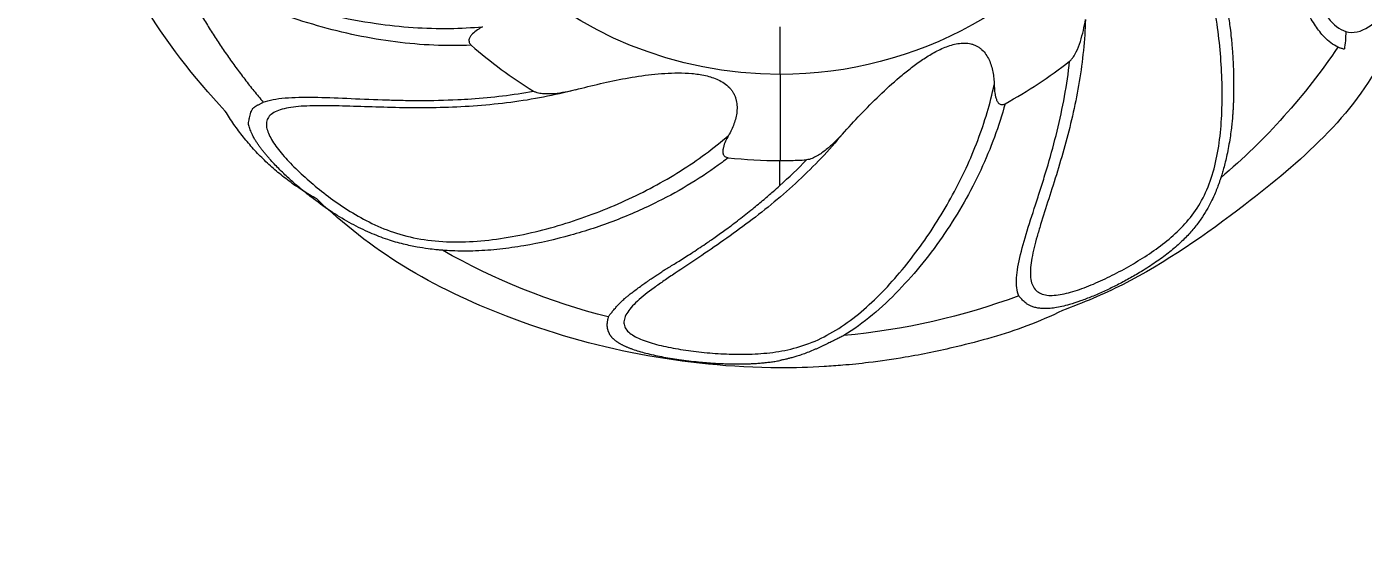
# Model space of a CAD drawing. Header units: millimetres. Extents: x -6909 to -4533, y -2578 to 782.
# Drawn here: x -5875.84 to -5868.52, y -590.65 to -587.78 of the extents above; entities that cross this region are included whole.
import ezdxf

# ---------------------------------------------------------------- set-up
doc = ezdxf.new("R2010")
doc.units = ezdxf.units.MM
doc.styles.get("Standard").update_dxf_attribs({"font": 'arial.ttf'})
doc.dimstyles.get("Standard").update_dxf_attribs({"dimtxt": 16, "dimasz": 16, "dimexe": 0.18, "dimexo": 0.0625, "dimgap": 3.5, "dimtad": 0, "dimdec": 1, "dimdsep": 46, "dimtxsty": 'Standard', "dimcen": 0.09, "dimclrd": 3, "dimclre": 3, "dimclrt": 3, "dimadec": 0, "dimazin": 0, "dimtfac": 1, "dimtdec": 1, "dimtofl": 0, "dimtmove": 0, "dimatfit": 3, "dimfxl": 1, "dimtolj": 1, "dimtzin": 0, "dimarcsym": 0})

# ---------------------------------------------------------------- blocks, each defined once
blk = doc.blocks.new('*D155')
at = {"color": 3, "lineweight": -2, "transparency": 16777216}
for p, q in [((-5929.6669, -606.4952), (-5929.6669, -495.2062)), ((-5813.7741, -605.2627), (-5813.7741, -495.2062)), ((-5913.6669, -495.3862), (-5901.4797, -495.3862)), ((-5829.7741, -495.3862), (-5841.9613, -495.3862))]:
    blk.add_line(p, q, dxfattribs=at)
at = {"color": 3, "lineweight": 18, "transparency": 16777216}
for points in [[(-5913.6669, -492.7195), (-5913.6669, -498.0528), (-5929.6669, -495.3862)], [(-5829.7741, -492.7195), (-5829.7741, -498.0528), (-5813.7741, -495.3862)]]:
    blk.add_solid(points, dxfattribs=at)
at = {"layer": 'Defpoints', "color": 0, "lineweight": 18, "transparency": 16777216}
for p in [(-5813.7741, -495.3862), (-5813.7741, -605.3252), (-5929.6669, -606.5577)]:
    blk.add_point(p, dxfattribs=at)
at = {"color": 3, "lineweight": 18, "transparency": 16777216, "insert": (-5871.7205, -495.3862), "char_height": 16, "attachment_point": 5}
blk.add_mtext('\\A1;115.9', dxfattribs=at)

msp = doc.modelspace()

# ---------------------------------------------------------------- linework, layer by layer
at = {"linetype": 'Continuous', "lineweight": 13}
for q in [(-5871.7149, -587.7801), (-5871.7149, -588.5123)]:
    msp.add_line((-5871.7149, -588.0409), q, dxfattribs=at)
at = {"linetype": 'Continuous', "lineweight": 13, "extrusion": (0, 0, -1)}
for start_param, end_param in [(1.570796, 4.712342), (4.712342, 7.853982)]:
    msp.add_ellipse((-5871.7149, -586.022), major_axis=(2.101, 0), ratio=0.960893, start_param=start_param, end_param=end_param, dxfattribs=at)
at = {"linetype": 'Continuous', "lineweight": 18, "extrusion": (0, 0, -1)}
for centre, major_axis, ratio, start_param, end_param in [((-5871.7168, -585.9897), (3.6389, 0), 0.960892, 0.574922, 0.845972), ((-5871.7169, -587.037), (0, -3.731), 0.000022, 5.118908, 5.119755), ((-5871.7168, -585.9897), (3.639, 0), 0.960893, 1.831581, 2.102619), ((-5871.7168, -585.9897), (3.639, 0), 0.960892, 1.20321, 1.47432)]:
    msp.add_ellipse(centre, major_axis=major_axis, ratio=ratio, start_param=start_param, end_param=end_param, dxfattribs=at)
at = {"linetype": 'Continuous', "lineweight": 13}
for points, knots in [([(-5927.8039, -636.4412), (-5927.8776, -634.3374), (-5928.0503, -628.6291), (-5928.2467, -617.4569), (-5928.2179, -606.6304), (-5928.048, -597.5948), (-5927.9082, -592.3767), (-5927.7562, -587.9978), (-5927.6186, -584.5031), (-5927.5102, -582.3186), (-5927.396, -580.5726), (-5927.2873, -579.2644), (-5927.148, -577.9593), (-5926.9707, -576.6588), (-5926.7455, -575.364), (-5926.4619, -574.0797), (-5926.1121, -572.8115), (-5925.5471, -571.1478), (-5924.6304, -569.1413), (-5922.2366, -565.4109), (-5918.7944, -562.4392), (-5914.9252, -560.1435), (-5912.4485, -558.9099), (-5910.3313, -558.0132), (-5908.6072, -557.3599), (-5907.3028, -556.9003), (-5905.9877, -556.4694), (-5904.6632, -556.0657), (-5903.3308, -555.6871), (-5901.5452, -555.2135), (-5899.2976, -554.678), (-5896.58, -554.1179), (-5892.9363, -553.47), (-5888.3525, -552.8305), (-5882.8207, -552.3027), (-5877.2717, -551.9919), (-5871.7142, -551.8932), (-5866.1567, -551.9921), (-5860.6076, -552.3024), (-5855.0759, -552.8311), (-5850.4919, -553.4704), (-5846.8481, -554.1179), (-5844.1307, -554.6787), (-5841.8831, -555.2144), (-5840.0975, -555.6878), (-5838.7649, -556.0658), (-5837.4401, -556.4688), (-5836.1248, -556.8994), (-5834.8205, -557.359), (-5833.0967, -558.013), (-5830.9804, -558.9121), (-5828.5029, -560.144), (-5824.6335, -562.4396), (-5821.192, -565.4115), (-5818.7976, -569.1421), (-5817.881, -571.1487), (-5817.3167, -572.8127), (-5816.9669, -574.0808), (-5816.6831, -575.365), (-5816.4577, -576.6598), (-5816.2806, -577.9603), (-5816.1417, -579.2655), (-5816.0334, -580.5737), (-5815.9186, -582.3198), (-5815.8126, -584.475), (-5815.7458, -586.1942), (-5815.7127, -587.0391)], [0, 0, 0, 0, 0.031621, 0.085958, 0.167893, 0.194631, 0.221369, 0.248106, 0.261475, 0.274844, 0.281529, 0.288213, 0.294898, 0.301582, 0.308267, 0.314951, 0.321636, 0.32832, 0.341689, 0.355058, 0.39505, 0.408534, 0.422017, 0.435501, 0.442243, 0.448985, 0.455727, 0.462469, 0.469211, 0.475953, 0.489437, 0.50292, 0.516404, 0.543372, 0.57034, 0.597307, 0.624275, 0.651243, 0.67821, 0.705178, 0.732146, 0.74563, 0.759114, 0.772598, 0.77934, 0.786081, 0.792823, 0.799565, 0.806307, 0.813049, 0.826533, 0.840017, 0.853501, 0.893492, 0.906861, 0.920229, 0.926914, 0.933598, 0.940282, 0.946967, 0.953651, 0.960336, 0.96702, 0.973704, 0.987073, 1, 1, 1, 1]), ([(-5868.6201, -587.8054), (-5868.5797, -587.8187), (-5868.5138, -587.801), (-5868.4311, -587.7296), (-5868.3516, -587.6332), (-5868.2722, -587.5022), (-5868.2026, -587.3483), (-5868.1591, -587.2121), (-5868.1412, -587.1027), (-5868.1401, -587.0163), (-5868.1468, -586.9496), (-5868.1623, -586.8806), (-5868.1889, -586.8039), (-5868.2279, -586.7205), (-5868.2802, -586.6305), (-5868.3409, -586.5404), (-5868.4305, -586.4211), (-5868.5545, -586.2748), (-5868.7178, -586.1062), (-5868.9329, -585.9127), (-5869.1507, -585.7543), (-5869.3118, -585.6629), (-5869.3627, -585.6365)], [0, 0, 0, 0, 0.076623, 0.117353, 0.158082, 0.239769, 0.304959, 0.3631, 0.414561, 0.440164, 0.465768, 0.491912, 0.518055, 0.55057, 0.583085, 0.615939, 0.648792, 0.71374, 0.778258, 0.842794, 0.950765, 1, 1, 1, 1]), ([(-5874.519, -586.7744), (-5874.5603, -586.7477), (-5874.6714, -586.6735), (-5874.8449, -586.5485), (-5875.0006, -586.4346), (-5875.1173, -586.3552), (-5875.1994, -586.3054), (-5875.2741, -586.2695), (-5875.3282, -586.2542), (-5875.3654, -586.2512), (-5875.3894, -586.2539), (-5875.4104, -586.2609), (-5875.448, -586.2844), (-5875.4798, -586.3532), (-5875.4841, -586.4842), (-5875.4628, -586.6358), (-5875.418, -586.8006), (-5875.3597, -586.9437), (-5875.2947, -587.0593), (-5875.2359, -587.1438), (-5875.1643, -587.2265), (-5875.0793, -587.3053), (-5874.9831, -587.3786), (-5874.8777, -587.4458), (-5874.7661, -587.5061), (-5874.6119, -587.5777), (-5874.4134, -587.652), (-5874.1701, -587.7197), (-5873.8704, -587.7766), (-5873.5913, -587.7956), (-5873.4015, -587.7855), (-5873.3423, -587.7799)], [0, 0, 0, 0, 0.028785, 0.078633, 0.128481, 0.15365, 0.178819, 0.203987, 0.229156, 0.240973, 0.252789, 0.264605, 0.276422, 0.326981, 0.377819, 0.428622, 0.479425, 0.530262, 0.554719, 0.579175, 0.603631, 0.628088, 0.653126, 0.678164, 0.703463, 0.728762, 0.778776, 0.828458, 0.878154, 0.961299, 1, 1, 1, 1]), ([(-5869.3518, -586.4803), (-5869.3159, -586.5297), (-5869.2216, -586.6699), (-5869.0883, -586.9143), (-5868.9718, -587.1798), (-5868.8804, -587.4114), (-5868.8154, -587.5655), (-5868.7608, -587.6699), (-5868.703, -587.7565), (-5868.655, -587.7953), (-5868.6201, -587.8054)], [0, 0, 0, 0, 0.102141, 0.281114, 0.460088, 0.594406, 0.728725, 0.796544, 0.864363, 1, 1, 1, 1]), ([(-5868.6629, -587.8911), (-5868.6609, -587.8919), (-5868.6566, -587.8937), (-5868.6498, -587.896), (-5868.6425, -587.8983), (-5868.6351, -587.9003), (-5868.6303, -587.9013), (-5868.628, -587.9018)], [0, 0, 0, 0, 0.177205, 0.376592, 0.593478, 0.806939, 1, 1, 1, 1]), ([(-5874.5424, -588.1932), (-5874.5264, -588.1872), (-5874.5082, -588.1824), (-5874.4681, -588.1747), (-5874.4462, -588.1719), (-5874.3757, -588.1659), (-5874.3225, -588.1651), (-5874.2087, -588.1668), (-5874.1483, -588.1691), (-5874.0226, -588.1744), (-5873.9572, -588.1774), (-5873.8569, -588.1809), (-5873.8231, -588.1819), (-5873.7551, -588.1832), (-5873.6523, -588.1843), (-5873.5482, -588.1822), (-5873.4537, -588.1776), (-5873.4288, -588.1761), (-5873.4039, -588.1744)], [0, 0, 0, 0, 0.078638, 0.078638, 0.157276, 0.157276, 0.314552, 0.314552, 0.471828, 0.471828, 0.629104, 0.629104, 0.707742, 0.707742, 0.78638, 0.943656, 0.943656, 1, 1, 1, 1])]:
    msp.add_open_spline(points, degree=3, knots=knots, dxfattribs=at)
at = {"linetype": 'Continuous', "lineweight": 18}
for points, knots in [([(-5874.7501, -588.2412), (-5874.9258, -588.0563), (-5875.289, -587.5844), (-5875.6102, -586.741), (-5875.6965, -586.1121), (-5875.7011, -585.7948), (-5875.7012, -585.7782), (-5875.7013, -585.7747)], [0, 0, 0, 0, 0.27739, 0.665799, 0.978945, 0.995494, 1, 1, 1, 1]), ([(-5868.6628, -587.8913), (-5868.6896, -587.8797), (-5868.7324, -587.8472), (-5868.7868, -587.7767), (-5868.8458, -587.6757), (-5868.9135, -587.5252), (-5869.0048, -587.2972), (-5869.1186, -587.0342), (-5869.2252, -586.8328), (-5869.2881, -586.7306), (-5869.2952, -586.7193)], [0, 0, 0, 0, 0.108406, 0.18548, 0.262553, 0.415201, 0.567849, 0.771245, 0.974641, 1, 1, 1, 1]), ([(-5870.0443, -587.7401), (-5870.046, -587.7965), (-5870.0498, -587.8533), (-5870.0614, -587.9668), (-5870.0768, -588.0803), (-5870.0988, -588.1926), (-5870.1235, -588.3035), (-5870.1372, -588.3583), (-5870.1663, -588.4661), (-5870.1818, -588.5191), (-5870.2135, -588.6226), (-5870.2297, -588.6732), (-5870.261, -588.7706), (-5870.2761, -588.8175), (-5870.2966, -588.8845), (-5870.303, -588.9062), (-5870.3149, -588.9485), (-5870.3204, -588.969), (-5870.3348, -589.0284), (-5870.3417, -589.0649), (-5870.3457, -589.1134), (-5870.346, -589.1285), (-5870.3442, -589.1564), (-5870.3421, -589.1691), (-5870.3352, -589.192), (-5870.3304, -589.2021), (-5870.3182, -589.2196), (-5870.3108, -589.2269), (-5870.2934, -589.2385), (-5870.2834, -589.2428), (-5870.2611, -589.2485), (-5870.2489, -589.25), (-5870.2227, -589.2504), (-5870.2088, -589.2494), (-5870.1797, -589.2455), (-5870.1645, -589.2425), (-5870.1178, -589.2313), (-5870.0849, -589.2206), (-5870.0178, -589.1955), (-5869.9836, -589.1809), (-5869.9149, -589.1489), (-5869.8805, -589.1316), (-5869.812, -589.0945), (-5869.778, -589.0749), (-5869.7111, -589.0333), (-5869.6782, -589.0113), (-5869.6141, -588.9643), (-5869.5829, -588.9393), (-5869.5237, -588.885), (-5869.4957, -588.8557), (-5869.4444, -588.7909), (-5869.4211, -588.7554), (-5869.3811, -588.6778), (-5869.3644, -588.6358), (-5869.3371, -588.547), (-5869.3265, -588.5003), (-5869.3103, -588.4036), (-5869.3048, -588.3537), (-5869.2977, -588.2517), (-5869.2961, -588.1996), (-5869.2963, -588.0943), (-5869.2981, -588.041), (-5869.3083, -587.8801), (-5869.3214, -587.7716), (-5869.3604, -587.5569), (-5869.3864, -587.4507), (-5869.4518, -587.2451), (-5869.4912, -587.1457), (-5869.5371, -587.0519)], [0, 0, 0, 0, 0.03125, 0.03125, 0.0625, 0.09375, 0.09375, 0.125, 0.125, 0.15625, 0.15625, 0.1875, 0.1875, 0.21875, 0.21875, 0.234375, 0.234375, 0.25, 0.25, 0.28125, 0.28125, 0.296875, 0.296875, 0.3125, 0.3125, 0.328125, 0.328125, 0.34375, 0.34375, 0.359375, 0.359375, 0.375, 0.375, 0.390625, 0.390625, 0.40625, 0.40625, 0.4375, 0.4375, 0.46875, 0.46875, 0.5, 0.5, 0.53125, 0.53125, 0.5625, 0.5625, 0.59375, 0.59375, 0.625, 0.625, 0.65625, 0.65625, 0.6875, 0.6875, 0.71875, 0.71875, 0.75, 0.75, 0.78125, 0.78125, 0.8125, 0.8125, 0.875, 0.875, 0.9375, 0.9375, 1, 1, 1, 1]), ([(-5869.4394, -587.1063), (-5869.4363, -587.1136), (-5869.43, -587.1282), (-5869.4209, -587.1502), (-5869.412, -587.1723), (-5869.4032, -587.1946), (-5869.3947, -587.2171), (-5869.3863, -587.2398), (-5869.3781, -587.2626), (-5869.3701, -587.2856), (-5869.3623, -587.3088), (-5869.3547, -587.3321), (-5869.3474, -587.3555), (-5869.3402, -587.3791), (-5869.3332, -587.4029), (-5869.3264, -587.4267), (-5869.3198, -587.4508), (-5869.3042, -587.5099), (-5869.2843, -587.5962), (-5869.2654, -587.7006), (-5869.254, -587.7792), (-5869.2478, -587.8314), (-5869.2443, -587.8661), (-5869.2421, -587.8919), (-5869.2402, -587.9179), (-5869.2385, -587.9438), (-5869.237, -587.9697), (-5869.2358, -587.9956), (-5869.2348, -588.0215), (-5869.2341, -588.0473), (-5869.2337, -588.0731), (-5869.2335, -588.0988), (-5869.2336, -588.1245), (-5869.234, -588.1501), (-5869.2346, -588.1756), (-5869.2355, -588.201), (-5869.2367, -588.2264), (-5869.2382, -588.2517), (-5869.2402, -588.2789), (-5869.2431, -588.3101), (-5869.2474, -588.3469), (-5869.2533, -588.3893), (-5869.261, -588.4346), (-5869.2699, -588.4791), (-5869.2791, -588.5191), (-5869.2881, -588.5534), (-5869.2963, -588.5823), (-5869.3017, -588.5996), (-5869.3041, -588.6074)], [0, 0, 0, 0, 0.014189, 0.028457, 0.042802, 0.057225, 0.071726, 0.086306, 0.100964, 0.1157, 0.130515, 0.145408, 0.16038, 0.175431, 0.190561, 0.205769, 0.221057, 0.236424, 0.318692, 0.38542, 0.435867, 0.469523, 0.486065, 0.502794, 0.519565, 0.536378, 0.553233, 0.570129, 0.587068, 0.604048, 0.621069, 0.638131, 0.655235, 0.672381, 0.689568, 0.706798, 0.724071, 0.741386, 0.758777, 0.780366, 0.80615, 0.836112, 0.870228, 0.903799, 0.933568, 0.959507, 0.981633, 1, 1, 1, 1]), ([(-5873.4047, -587.8816), (-5873.539, -587.8874), (-5873.6782, -587.8811), (-5873.9604, -587.8452), (-5874.1034, -587.8155), (-5874.3165, -587.7543), (-5874.3872, -587.7311), (-5874.5276, -587.6789), (-5874.5971, -587.65), (-5874.734, -587.5858), (-5874.8013, -587.5507), (-5874.9315, -587.4733), (-5874.9944, -587.4311), (-5875.0532, -587.3856)], [0, 0, 0, 0, 0.25, 0.25, 0.5, 0.5, 0.625, 0.625, 0.75, 0.75, 0.875, 0.875, 1, 1, 1, 1]), ([(-5873.3423, -587.7799), (-5873.3521, -587.7854), (-5873.3617, -587.7911), (-5873.3802, -587.8038), (-5873.3891, -587.8107), (-5873.4012, -587.8226), (-5873.405, -587.8269), (-5873.4099, -587.8339), (-5873.4115, -587.8363), (-5873.4141, -587.8415), (-5873.4152, -587.8442), (-5873.4168, -587.8501), (-5873.4173, -587.8531), (-5873.4172, -587.8594), (-5873.4166, -587.8625), (-5873.4145, -587.8686), (-5873.4129, -587.8714), (-5873.4092, -587.8766), (-5873.407, -587.879), (-5873.4047, -587.8811)], [0, 0, 0, 0, 0.25, 0.25, 0.5, 0.5, 0.625, 0.625, 0.6875, 0.6875, 0.75, 0.75, 0.8125, 0.8125, 0.875, 0.875, 0.9375, 0.9375, 1, 1, 1, 1]), ([(-5870.131, -587.9687), (-5870.1269, -587.9655), (-5870.1232, -587.9618), (-5870.1164, -587.9538), (-5870.1133, -587.9496), (-5870.1046, -587.9366), (-5870.0995, -587.9273), (-5870.0858, -587.8993), (-5870.0785, -587.88), (-5870.0659, -587.8408), (-5870.0605, -587.8209), (-5870.0513, -587.7806), (-5870.0475, -587.7604), (-5870.0443, -587.7401)], [0, 0, 0, 0, 0.0625, 0.0625, 0.125, 0.125, 0.25, 0.25, 0.5, 0.5, 0.75, 0.75, 1, 1, 1, 1]), ([(-5871.3743, -588.3679), (-5871.3418, -588.3317), (-5871.3088, -588.296), (-5871.2413, -588.2253), (-5871.2068, -588.1906), (-5871.1359, -588.1224), (-5871.0995, -588.0889), (-5871.0425, -588.0405), (-5871.0232, -588.0248), (-5870.9839, -587.9943), (-5870.9639, -587.9795), (-5870.9228, -587.9513), (-5870.9017, -587.9379), (-5870.8581, -587.9132), (-5870.8358, -587.902), (-5870.8012, -587.8881), (-5870.7894, -587.8839), (-5870.7658, -587.877), (-5870.754, -587.8742), (-5870.7302, -587.8704), (-5870.7181, -587.8694), (-5870.694, -587.8698), (-5870.6823, -587.8711), (-5870.6653, -587.8751), (-5870.6597, -587.8768), (-5870.6488, -587.8809), (-5870.6435, -587.8833), (-5870.6335, -587.8886), (-5870.6286, -587.8917), (-5870.6194, -587.8983), (-5870.615, -587.9019), (-5870.6024, -587.9136), (-5870.5951, -587.9222), (-5870.5821, -587.9408), (-5870.5764, -587.951), (-5870.562, -587.9822), (-5870.5555, -588.0044), (-5870.5489, -588.0389), (-5870.5472, -588.0506), (-5870.5448, -588.0741), (-5870.544, -588.0859), (-5870.5436, -588.0978)], [0, 0, 0, 0, 0.125, 0.125, 0.25, 0.25, 0.375, 0.375, 0.4375, 0.4375, 0.5, 0.5, 0.5625, 0.5625, 0.625, 0.625, 0.65625, 0.65625, 0.6875, 0.6875, 0.71875, 0.71875, 0.75, 0.75, 0.765625, 0.765625, 0.78125, 0.78125, 0.796875, 0.796875, 0.8125, 0.8125, 0.84375, 0.84375, 0.875, 0.875, 0.9375, 0.9375, 0.96875, 0.96875, 1, 1, 1, 1]), ([(-5868.403, -587.9166), (-5868.406, -587.9229), (-5868.5703, -588.2628), (-5869.0816, -588.7037), (-5869.701, -589.1397), (-5870.0579, -589.2913), (-5870.1702, -589.333)], [0, 0, 0, 0, 0.009125, 0.496425, 0.84529, 1, 1, 1, 1]), ([(-5870.409, -589.2529), (-5870.4146, -589.2397), (-5870.4184, -589.2247), (-5870.4223, -589.1919), (-5870.4226, -589.174), (-5870.4191, -589.1164), (-5870.411, -589.0729), (-5870.3881, -588.9793), (-5870.3734, -588.9293), (-5870.3405, -588.8241), (-5870.3223, -588.7688), (-5870.2947, -588.6831), (-5870.2854, -588.654), (-5870.2671, -588.5952), (-5870.24, -588.5058), (-5870.2148, -588.4135), (-5870.169, -588.2262), (-5870.1447, -588.0974), (-5870.1309, -587.9687)], [0, 0, 0, 0, 0.0625, 0.0625, 0.125, 0.125, 0.25, 0.25, 0.375, 0.375, 0.5, 0.5, 0.5625, 0.5625, 0.625, 0.75, 0.75, 1, 1, 1, 1]), ([(-5872.8339, -588.1253), (-5872.7891, -588.1132), (-5872.7439, -588.1019), (-5872.6526, -588.0808), (-5872.6065, -588.0712), (-5872.5131, -588.0543), (-5872.4658, -588.047), (-5872.3936, -588.0389), (-5872.3694, -588.0367), (-5872.3208, -588.0336), (-5872.2964, -588.0327), (-5872.2474, -588.0327), (-5872.2227, -588.0336), (-5872.173, -588.038), (-5872.1483, -588.0415), (-5872.1116, -588.0498), (-5872.0995, -588.0531), (-5872.0757, -588.0609), (-5872.0642, -588.0655), (-5872.0418, -588.0761), (-5872.0309, -588.0822), (-5872.0104, -588.0965), (-5872.001, -588.1044), (-5871.9883, -588.1177), (-5871.9843, -588.1224), (-5871.977, -588.1322), (-5871.9737, -588.1372), (-5871.9678, -588.1476), (-5871.9652, -588.1529), (-5871.9606, -588.1638), (-5871.9586, -588.1695), (-5871.9537, -588.1866), (-5871.9518, -588.1981), (-5871.9501, -588.2213), (-5871.9503, -588.2331), (-5871.9538, -588.2677), (-5871.9596, -588.2901), (-5871.9715, -588.3229), (-5871.976, -588.3337), (-5871.9859, -588.3549), (-5871.9912, -588.3653), (-5871.997, -588.3755)], [0, 0, 0, 0, 0.125, 0.125, 0.25, 0.25, 0.375, 0.375, 0.4375, 0.4375, 0.5, 0.5, 0.5625, 0.5625, 0.625, 0.625, 0.65625, 0.65625, 0.6875, 0.6875, 0.71875, 0.71875, 0.75, 0.75, 0.765625, 0.765625, 0.78125, 0.78125, 0.796875, 0.796875, 0.8125, 0.8125, 0.84375, 0.84375, 0.875, 0.875, 0.9375, 0.9375, 0.96875, 0.96875, 1, 1, 1, 1]), ([(-5872.8339, -588.1253), (-5872.8914, -588.1405), (-5872.9499, -588.1538), (-5873.0684, -588.1767), (-5873.1884, -588.1958), (-5873.3098, -588.2081), (-5873.4312, -588.2172), (-5873.4918, -588.2203), (-5873.6122, -588.2238), (-5873.672, -588.2243), (-5873.7901, -588.2234), (-5873.8483, -588.2221), (-5873.9614, -588.2188), (-5874.0163, -588.2169), (-5874.0953, -588.2145), (-5874.1211, -588.2138), (-5874.1713, -588.2128), (-5874.1958, -588.2124), (-5874.2667, -588.2122), (-5874.3106, -588.2134), (-5874.3688, -588.2185), (-5874.3869, -588.2207), (-5874.4203, -588.2266), (-5874.4355, -588.2303), (-5874.4626, -588.2391), (-5874.4746, -588.2442), (-5874.4949, -588.2561), (-5874.5032, -588.2628), (-5874.5157, -588.2778), (-5874.5201, -588.2861), (-5874.5251, -588.3039), (-5874.5258, -588.3134), (-5874.523, -588.3435), (-5874.5145, -588.3657), (-5874.489, -588.4121), (-5874.4719, -588.4364), (-5874.4419, -588.4736), (-5874.4311, -588.4861), (-5874.4084, -588.5113), (-5874.3964, -588.524), (-5874.359, -588.5623), (-5874.3047, -588.6136), (-5874.2433, -588.6647), (-5874.1785, -588.7149), (-5874.1444, -588.7397), (-5874.0725, -588.7877), (-5874.0345, -588.8109), (-5873.9537, -588.8542), (-5873.9109, -588.8744), (-5873.8197, -588.9091), (-5873.771, -588.9238), (-5873.6688, -588.9453), (-5873.6153, -588.9523), (-5873.5059, -588.9588), (-5873.4499, -588.9584), (-5873.3373, -588.9515), (-5873.2807, -588.9449), (-5873.1673, -588.9268), (-5873.1107, -588.9154), (-5872.9981, -588.8884), (-5872.9421, -588.8728), (-5872.7756, -588.8209), (-5872.6666, -588.7792), (-5872.4568, -588.6835), (-5872.3559, -588.6293), (-5872.1664, -588.5101), (-5872.0778, -588.445), (-5871.997, -588.3755)], [0, 0, 0, 0, 0.03125, 0.03125, 0.0625, 0.09375, 0.09375, 0.125, 0.125, 0.15625, 0.15625, 0.1875, 0.1875, 0.21875, 0.21875, 0.234375, 0.234375, 0.25, 0.25, 0.28125, 0.28125, 0.296875, 0.296875, 0.3125, 0.3125, 0.328125, 0.328125, 0.34375, 0.34375, 0.359375, 0.359375, 0.375, 0.375, 0.40625, 0.40625, 0.4375, 0.4375, 0.453125, 0.453125, 0.46875, 0.46875, 0.5, 0.53125, 0.53125, 0.5625, 0.5625, 0.59375, 0.59375, 0.625, 0.625, 0.65625, 0.65625, 0.6875, 0.6875, 0.71875, 0.71875, 0.75, 0.75, 0.78125, 0.78125, 0.8125, 0.8125, 0.875, 0.875, 0.9375, 0.9375, 1, 1, 1, 1]), ([(-5872.8339, -588.1253), (-5872.8526, -588.1303), (-5872.8714, -588.1347), (-5872.9096, -588.1419), (-5872.9288, -588.1447), (-5872.9674, -588.1481), (-5872.9869, -588.1487), (-5873.0165, -588.1466), (-5873.0265, -588.1454), (-5873.0411, -588.1421), (-5873.046, -588.1407), (-5873.0556, -588.1373), (-5873.0603, -588.1352), (-5873.0648, -588.1324)], [0, 0, 0, 0, 0.25, 0.25, 0.5, 0.5, 0.75, 0.75, 0.875, 0.875, 0.9375, 0.9375, 1, 1, 1, 1]), ([(-5871.3743, -588.3679), (-5871.4109, -588.4124), (-5871.4494, -588.456), (-5871.5297, -588.5409), (-5871.6134, -588.6236), (-5871.702, -588.7013), (-5871.7922, -588.7764), (-5871.8381, -588.8127), (-5871.9304, -588.8826), (-5871.9769, -588.9163), (-5872.0694, -588.9811), (-5872.1154, -589.0123), (-5872.2046, -589.0722), (-5872.2479, -589.1009), (-5872.3093, -589.1423), (-5872.3292, -589.1559), (-5872.3676, -589.1825), (-5872.3861, -589.1955), (-5872.4388, -589.234), (-5872.4702, -589.2586), (-5872.5087, -589.2939), (-5872.5201, -589.3053), (-5872.5395, -589.3277), (-5872.5476, -589.3386), (-5872.5601, -589.3598), (-5872.5645, -589.3701), (-5872.5696, -589.3899), (-5872.5701, -589.3993), (-5872.567, -589.4173), (-5872.5635, -589.4258), (-5872.5529, -589.4418), (-5872.5458, -589.4494), (-5872.5198, -589.4705), (-5872.4963, -589.4826), (-5872.4419, -589.5041), (-5872.4111, -589.5134), (-5872.3614, -589.5257), (-5872.3443, -589.5295), (-5872.3091, -589.5367), (-5872.2912, -589.54), (-5872.2362, -589.5494), (-5872.16, -589.56), (-5872.0801, -589.5669), (-5871.9986, -589.5715), (-5871.9572, -589.5727), (-5871.8732, -589.572), (-5871.8306, -589.57), (-5871.744, -589.5611), (-5871.7002, -589.5542), (-5871.6121, -589.533), (-5871.5677, -589.5186), (-5871.4799, -589.4808), (-5871.4365, -589.4576), (-5871.3521, -589.4037), (-5871.3109, -589.373), (-5871.2314, -589.3061), (-5871.193, -589.2699), (-5871.1186, -589.1933), (-5871.0826, -589.1529), (-5871.0132, -589.0692), (-5870.9797, -589.0257), (-5870.8832, -588.8918), (-5870.824, -588.7976), (-5870.7184, -588.6036), (-5870.6723, -588.5036), (-5870.5956, -588.3014), (-5870.5652, -588.1992), (-5870.5437, -588.0978)], [0, 0, 0, 0, 0.03125, 0.03125, 0.0625, 0.09375, 0.09375, 0.125, 0.125, 0.15625, 0.15625, 0.1875, 0.1875, 0.21875, 0.21875, 0.234375, 0.234375, 0.25, 0.25, 0.28125, 0.28125, 0.296875, 0.296875, 0.3125, 0.3125, 0.328125, 0.328125, 0.34375, 0.34375, 0.359375, 0.359375, 0.375, 0.375, 0.40625, 0.40625, 0.4375, 0.4375, 0.453125, 0.453125, 0.46875, 0.46875, 0.5, 0.53125, 0.53125, 0.5625, 0.5625, 0.59375, 0.59375, 0.625, 0.625, 0.65625, 0.65625, 0.6875, 0.6875, 0.71875, 0.71875, 0.75, 0.75, 0.78125, 0.78125, 0.8125, 0.8125, 0.875, 0.875, 0.9375, 0.9375, 1, 1, 1, 1]), ([(-5870.5437, -588.0978), (-5870.5433, -588.1099), (-5870.5426, -588.1219), (-5870.5405, -588.1397), (-5870.5397, -588.1456), (-5870.5376, -588.1573), (-5870.5363, -588.1631), (-5870.533, -588.1744), (-5870.531, -588.18), (-5870.5271, -588.1878), (-5870.5257, -588.1903), (-5870.5224, -588.195), (-5870.5205, -588.1973), (-5870.5162, -588.2012), (-5870.5137, -588.2029), (-5870.5083, -588.2052), (-5870.5054, -588.2059), (-5870.4992, -588.2061), (-5870.4961, -588.2056), (-5870.4901, -588.2039), (-5870.4872, -588.2026), (-5870.4843, -588.2011)], [0, 0, 0, 0, 0.25, 0.25, 0.375, 0.375, 0.5, 0.5, 0.625, 0.625, 0.6875, 0.6875, 0.75, 0.75, 0.8125, 0.8125, 0.875, 0.875, 0.9375, 0.9375, 1, 1, 1, 1]), ([(-5873.5621, -589.0035), (-5873.5651, -589.0032), (-5873.5769, -589.0023), (-5873.6031, -588.9998), (-5873.6462, -588.9947), (-5873.7053, -588.9854), (-5873.7792, -588.9697), (-5873.8653, -588.9448), (-5873.9604, -588.9083), (-5874.0612, -588.8589), (-5874.1653, -588.7965), (-5874.2571, -588.7313), (-5874.3343, -588.6699), (-5874.3955, -588.6167), (-5874.4514, -588.5637), (-5874.4898, -588.5234), (-5874.514, -588.4962), (-5874.5268, -588.4813), (-5874.5389, -588.4666), (-5874.5505, -588.4519), (-5874.5615, -588.4374), (-5874.5717, -588.423), (-5874.5791, -588.4121), (-5874.5841, -588.4041), (-5874.5877, -588.3981), (-5874.5922, -588.3899), (-5874.5983, -588.3782), (-5874.6047, -588.3646), (-5874.6107, -588.3502), (-5874.6158, -588.3372), (-5874.6191, -588.3276), (-5874.6213, -588.321), (-5874.6223, -588.3181), (-5874.6229, -588.3161), (-5874.6232, -588.3152), (-5874.6233, -588.3146), (-5874.6235, -588.3142), (-5874.6234, -588.3139), (-5874.6234, -588.3133), (-5874.6233, -588.3123), (-5874.6232, -588.3107), (-5874.623, -588.3084), (-5874.6227, -588.3058), (-5874.6219, -588.2999), (-5874.6205, -588.2906), (-5874.6178, -588.2773), (-5874.6145, -588.2633), (-5874.6102, -588.2492), (-5874.606, -588.2382), (-5874.6024, -588.2313), (-5874.5999, -588.2277), (-5874.5974, -588.2251), (-5874.5944, -588.2225), (-5874.5907, -588.2195), (-5874.5844, -588.2152), (-5874.5771, -588.2109), (-5874.5688, -588.2065), (-5874.5622, -588.2033), (-5874.5558, -588.2002), (-5874.5503, -588.1975), (-5874.5459, -588.1954), (-5874.5435, -588.1939), (-5874.5424, -588.1932)], [0, 0, 0, 0, 0.005798, 0.022591, 0.05026, 0.08856, 0.136896, 0.194019, 0.257754, 0.326223, 0.397776, 0.471812, 0.520374, 0.567097, 0.612458, 0.656841, 0.669534, 0.682205, 0.694854, 0.707482, 0.720091, 0.732685, 0.74527, 0.748743, 0.754227, 0.761725, 0.771239, 0.786858, 0.799997, 0.811935, 0.823434, 0.826921, 0.830575, 0.831332, 0.832549, 0.83308, 0.833286, 0.833533, 0.834234, 0.83539, 0.836998, 0.840304, 0.843467, 0.846488, 0.861802, 0.876424, 0.892989, 0.910261, 0.924655, 0.931126, 0.935325, 0.938709, 0.942863, 0.947793, 0.953508, 0.966114, 0.972634, 0.980181, 0.986704, 0.992189, 0.996623, 1, 1, 1, 1]), ([(-5870.4843, -588.2011), (-5870.5168, -588.3231), (-5870.5617, -588.4452), (-5870.673, -588.6837), (-5870.7395, -588.8001), (-5870.8524, -588.9661), (-5870.8922, -589.0201), (-5870.9759, -589.1242), (-5871.0199, -589.1744), (-5871.1119, -589.27), (-5871.1599, -589.3153), (-5871.2601, -589.3988), (-5871.3124, -589.437), (-5871.3663, -589.4701)], [0, 0, 0, 0, 0.25, 0.25, 0.5, 0.5, 0.625, 0.625, 0.75, 0.75, 0.875, 0.875, 1, 1, 1, 1]), ([(-5871.997, -588.3755), (-5872.0029, -588.3858), (-5872.0083, -588.3963), (-5872.0181, -588.4177), (-5872.0224, -588.4287), (-5872.0268, -588.4459), (-5872.028, -588.4517), (-5872.0286, -588.4604), (-5872.0287, -588.4634), (-5872.0283, -588.4692), (-5872.0279, -588.4722), (-5872.0262, -588.478), (-5872.025, -588.4808), (-5872.0216, -588.486), (-5872.0195, -588.4883), (-5872.0144, -588.4921), (-5872.0115, -588.4935), (-5872.0054, -588.4957), (-5872.0023, -588.4963), (-5871.9991, -588.4967)], [0, 0, 0, 0, 0.25, 0.25, 0.5, 0.5, 0.625, 0.625, 0.6875, 0.6875, 0.75, 0.75, 0.8125, 0.8125, 0.875, 0.875, 0.9375, 0.9375, 1, 1, 1, 1]), ([(-5871.3743, -588.3679), (-5871.3878, -588.383), (-5871.4019, -588.3976), (-5871.4311, -588.4259), (-5871.4463, -588.4394), (-5871.478, -588.4647), (-5871.4945, -588.4766), (-5871.5212, -588.492), (-5871.5305, -588.4968), (-5871.545, -588.5026), (-5871.5499, -588.5043), (-5871.56, -588.507), (-5871.5652, -588.508), (-5871.5705, -588.5082)], [0, 0, 0, 0, 0.25, 0.25, 0.5, 0.5, 0.75, 0.75, 0.875, 0.875, 0.9375, 0.9375, 1, 1, 1, 1]), ([(-5871.9987, -588.4972), (-5872.0099, -588.5058), (-5872.1271, -588.5947), (-5872.3279, -588.7174), (-5872.6137, -588.8433), (-5872.86, -588.9252), (-5873.0735, -588.9738), (-5873.2482, -588.9985), (-5873.38, -589.0084), (-5873.485, -589.0084), (-5873.545, -589.0048), (-5873.5621, -589.0035)], [0, 0, 0, 0, 0.027142, 0.281338, 0.433273, 0.585168, 0.738074, 0.81542, 0.892767, 0.969317, 1, 1, 1, 1]), ([(-5871.7149, -588.5123), (-5871.6994, -588.5123), (-5871.6839, -588.5121), (-5871.6521, -588.5116), (-5871.6357, -588.5111), (-5871.6031, -588.5099), (-5871.5868, -588.5092), (-5871.5705, -588.5083)], [0, 0, 0, 0, 0.322026, 0.322026, 0.660948, 0.660948, 1, 1, 1, 1]), ([(-5869.3041, -588.6074), (-5869.3052, -588.6106), (-5869.3082, -588.6196), (-5869.3141, -588.6369), (-5869.3232, -588.6616), (-5869.3359, -588.6933), (-5869.3531, -588.7313), (-5869.3755, -588.7746), (-5869.4044, -588.8219), (-5869.4404, -588.8717), (-5869.4845, -588.9228), (-5869.5373, -588.9742), (-5869.5988, -589.0253), (-5869.6691, -589.0761), (-5869.7415, -589.1223), (-5869.8125, -589.1629), (-5869.8784, -589.1976), (-5869.9438, -589.2291), (-5870.0083, -589.2571), (-5870.0712, -589.2813), (-5870.1263, -589.2991), (-5870.1729, -589.3111), (-5870.2108, -589.3183), (-5870.2447, -589.3222), (-5870.2743, -589.3227), (-5870.2999, -589.3205), (-5870.3218, -589.316), (-5870.3404, -589.3097), (-5870.3561, -589.3021), (-5870.3691, -589.2936), (-5870.38, -589.2848), (-5870.389, -589.276), (-5870.3966, -589.2677), (-5870.4031, -589.26), (-5870.4072, -589.2552), (-5870.409, -589.2529)], [0, 0, 0, 0, 0.007696, 0.021725, 0.042027, 0.068512, 0.10099, 0.139103, 0.182273, 0.229611, 0.279986, 0.332718, 0.387339, 0.443389, 0.500808, 0.545699, 0.588798, 0.630454, 0.671001, 0.710643, 0.749567, 0.777091, 0.803076, 0.827585, 0.850617, 0.871647, 0.89132, 0.909685, 0.926718, 0.942386, 0.9567, 0.969655, 0.981221, 0.991351, 1, 1, 1, 1]), ([(-5872.655, -589.3683), (-5872.6549, -589.368), (-5872.6545, -589.3672), (-5872.6534, -589.3657), (-5872.6511, -589.3625), (-5872.648, -589.3583), (-5872.6412, -589.3494), (-5872.6311, -589.3368), (-5872.6169, -589.3202), (-5872.599, -589.2999), (-5872.5821, -589.2826), (-5872.5654, -589.2672), (-5872.5535, -589.257), (-5872.5387, -589.245), (-5872.5196, -589.2304), (-5872.4968, -589.2135), (-5872.4724, -589.1957), (-5872.4512, -589.1805), (-5872.4344, -589.1688), (-5872.4211, -589.16), (-5872.4092, -589.1521), (-5872.3982, -589.1448), (-5872.3883, -589.1382), (-5872.3782, -589.1314), (-5872.3674, -589.1242), (-5872.3587, -589.1183), (-5872.3522, -589.1139), (-5872.3491, -589.1118), (-5872.3466, -589.1101), (-5872.3449, -589.1089), (-5872.3422, -589.1074), (-5872.3369, -589.1041), (-5872.3298, -589.0999), (-5872.3154, -589.0913), (-5872.295, -589.0788), (-5872.2549, -589.0542), (-5872.1974, -589.0176), (-5872.1315, -588.9742), (-5872.0674, -588.9299), (-5872.0064, -588.8861), (-5871.9376, -588.8343), (-5871.8687, -588.7797), (-5871.8068, -588.7282), (-5871.7576, -588.6857), (-5871.7291, -588.6603), (-5871.7168, -588.6493)], [0, 0, 0, 0, 0.001131, 0.003452, 0.006972, 0.016007, 0.022662, 0.047113, 0.072633, 0.095439, 0.134938, 0.147328, 0.162462, 0.180428, 0.201318, 0.22884, 0.257408, 0.281809, 0.297297, 0.310433, 0.322564, 0.333673, 0.343747, 0.352773, 0.364156, 0.376251, 0.379263, 0.383577, 0.385765, 0.386689, 0.388637, 0.393302, 0.402016, 0.40885, 0.434236, 0.460206, 0.522556, 0.598088, 0.647816, 0.706819, 0.775135, 0.849516, 0.91184, 0.962005, 1, 1, 1, 1]), ([(-5871.7168, -589.6469), (-5872.2463, -589.6422), (-5872.9441, -589.5058), (-5873.7823, -589.1125), (-5874.1029, -588.8618), (-5874.2502, -588.7224)], [0, 0, 0, 0, 0.552354, 0.780494, 1, 1, 1, 1]), ([(-5870.1702, -589.333), (-5870.234, -589.3638), (-5870.4216, -589.4457), (-5870.7123, -589.5257), (-5871.0027, -589.5868), (-5871.2107, -589.6167), (-5871.3585, -589.6318), (-5871.5206, -589.6435), (-5871.6354, -589.6469), (-5871.7168, -589.6469)], [0, 0, 0, 0, 0.133683, 0.387361, 0.566779, 0.693665, 0.783394, 0.846845, 1, 1, 1, 1]), ([(-5872.655, -589.3682), (-5872.6554, -589.3699), (-5872.6564, -589.3737), (-5872.6578, -589.3797), (-5872.6592, -589.386), (-5872.6605, -589.3923), (-5872.6614, -589.3981), (-5872.6619, -589.4032), (-5872.6619, -589.408), (-5872.662, -589.4128), (-5872.662, -589.4176), (-5872.6617, -589.4223), (-5872.661, -589.4266), (-5872.6601, -589.4308), (-5872.659, -589.4349), (-5872.658, -589.4392), (-5872.6568, -589.4436), (-5872.6554, -589.4478), (-5872.6537, -589.4519), (-5872.6517, -589.4558), (-5872.6496, -589.4596), (-5872.6473, -589.4634), (-5872.6449, -589.4672), (-5872.6424, -589.471), (-5872.6395, -589.4746), (-5872.6365, -589.4782), (-5872.6333, -589.4817), (-5872.6299, -589.4851), (-5872.6263, -589.4885), (-5872.6225, -589.4919), (-5872.6186, -589.4952), (-5872.6144, -589.4984), (-5872.6101, -589.5016), (-5872.6055, -589.5047), (-5872.6008, -589.5078), (-5872.5959, -589.5109), (-5872.5908, -589.5139), (-5872.5855, -589.5168), (-5872.58, -589.5197), (-5872.5744, -589.5226), (-5872.5685, -589.5254), (-5872.5625, -589.5282), (-5872.5563, -589.5309), (-5872.5499, -589.5336), (-5872.5433, -589.5363), (-5872.5365, -589.539), (-5872.5295, -589.5416), (-5872.5022, -589.5514), (-5872.4489, -589.5672), (-5872.3626, -589.5861), (-5872.2655, -589.6022), (-5872.1874, -589.6116), (-5872.1325, -589.6167), (-5872.1036, -589.6191), (-5872.0748, -589.6211), (-5872.0461, -589.6227), (-5872.0176, -589.624), (-5871.9892, -589.6248), (-5871.961, -589.6252), (-5871.933, -589.6252), (-5871.9052, -589.6247), (-5871.8776, -589.6238), (-5871.8501, -589.6224), (-5871.823, -589.6204), (-5871.796, -589.6178), (-5871.7693, -589.6147), (-5871.7428, -589.6111), (-5871.7255, -589.6081), (-5871.7168, -589.6066)], [0, 0, 0, 0, 0.007746, 0.016673, 0.026602, 0.036539, 0.045563, 0.05322, 0.060425, 0.068002, 0.07569, 0.083039, 0.089811, 0.096366, 0.103146, 0.110405, 0.117851, 0.125103, 0.131981, 0.138661, 0.145344, 0.152165, 0.159065, 0.165954, 0.172756, 0.179477, 0.186162, 0.192848, 0.199559, 0.206288, 0.213023, 0.219757, 0.226487, 0.233218, 0.239957, 0.246708, 0.253477, 0.260268, 0.267086, 0.273935, 0.280819, 0.287741, 0.294704, 0.30171, 0.308762, 0.315864, 0.323016, 0.330224, 0.398629, 0.470353, 0.547361, 0.631265, 0.654127, 0.676928, 0.699688, 0.722426, 0.745162, 0.767913, 0.7907, 0.813539, 0.836449, 0.859447, 0.882547, 0.905763, 0.929106, 0.952584, 0.976208, 1, 1, 1, 1]), ([(-5871.3663, -589.4701), (-5871.3698, -589.4719), (-5871.377, -589.4754), (-5871.3878, -589.4807), (-5871.399, -589.4863), (-5871.4106, -589.4921), (-5871.4226, -589.498), (-5871.435, -589.5041), (-5871.4478, -589.5104), (-5871.461, -589.5168), (-5871.4747, -589.5234), (-5871.4889, -589.5301), (-5871.5035, -589.5368), (-5871.5186, -589.5436), (-5871.5397, -589.5527), (-5871.5655, -589.5632), (-5871.5952, -589.574), (-5871.6217, -589.5826), (-5871.6449, -589.5895), (-5871.6649, -589.5949), (-5871.6816, -589.599), (-5871.6951, -589.6021), (-5871.7052, -589.6043), (-5871.7121, -589.6057), (-5871.7156, -589.6064), (-5871.7168, -589.6066)], [0, 0, 0, 0, 0.02969, 0.060667, 0.092944, 0.126535, 0.161458, 0.197729, 0.235364, 0.27437, 0.314759, 0.356539, 0.399718, 0.444307, 0.490314, 0.585545, 0.670389, 0.744948, 0.809422, 0.864124, 0.909363, 0.945393, 0.972416, 0.990583, 1, 1, 1, 1])]:
    msp.add_open_spline(points, degree=3, knots=knots, dxfattribs=at)
at = {"linetype": 'Continuous', "lineweight": 13}
for points, weights in [([(-5875.0532, -587.3856), (-5874.9215, -587.6762), (-5874.7502, -587.947), (-5874.5423, -588.1931)], [1, 0.993885321007, 0.993885321007, 1]), ([(-5871.7168, -588.6493), (-5871.7168, -588.605), (-5871.7168, -588.5603), (-5871.7168, -588.5152)], [1.00031583574, 1.00018301264, 1.00018022432, 1.00030747077])]:
    msp.add_rational_spline(points, weights, degree=3, dxfattribs=at)
at = {"linetype": 'Continuous', "lineweight": 18}
for points, degree in [([(-5868.6201, -587.8054), (-5868.6203, -587.823), (-5868.622, -587.8582), (-5868.6257, -587.8887), (-5868.6279, -587.9018)], 3), ([(-5873.4047, -587.8811), (-5873.2992, -587.974), (-5873.1853, -588.0582), (-5873.0648, -588.1324)], 3), ([(-5870.4843, -588.2011), (-5870.3599, -588.1335), (-5870.2416, -588.0557), (-5870.131, -587.9687)], 3), ([(-5873.4039, -588.1744), (-5873.2897, -588.1665), (-5873.1758, -588.1529), (-5873.0648, -588.1325)], 3), ([(-5874.2502, -588.7224), (-5874.5662, -588.545), (-5874.7501, -588.2412)], 2), ([(-5871.9991, -588.4968), (-5871.9054, -588.507), (-5871.811, -588.5122), (-5871.7168, -588.5123)], 3), ([(-5871.7168, -588.5123), (-5871.7162, -588.5123), (-5871.7155, -588.5123), (-5871.7149, -588.5123)], 3)]:
    msp.add_open_spline(points, degree=degree, dxfattribs=at)
at = {"linetype": 'Continuous', "lineweight": 13}
msp.add_open_spline([(-5871.7168, -588.6493), (-5871.6662, -588.6039), (-5871.6172, -588.5569), (-5871.5705, -588.5083)], degree=3, dxfattribs=at)

# ---------------------------------------------------------------- dimensions: what is measured, and where the dimension line sits
at = {"color": 1, "lineweight": 18}
dim = msp.add_linear_dim(base=(-5813.7741, -495.3862), p1=(-5929.6669, -606.5577), p2=(-5813.7741, -605.3252), dimstyle='Standard', dxfattribs=at)
dim.commit()
dim.dimension.update_dxf_attribs({"geometry": '*D155', "text_midpoint": (-5871.7205, -495.3862)})

doc.saveas('drawing.dxf')
